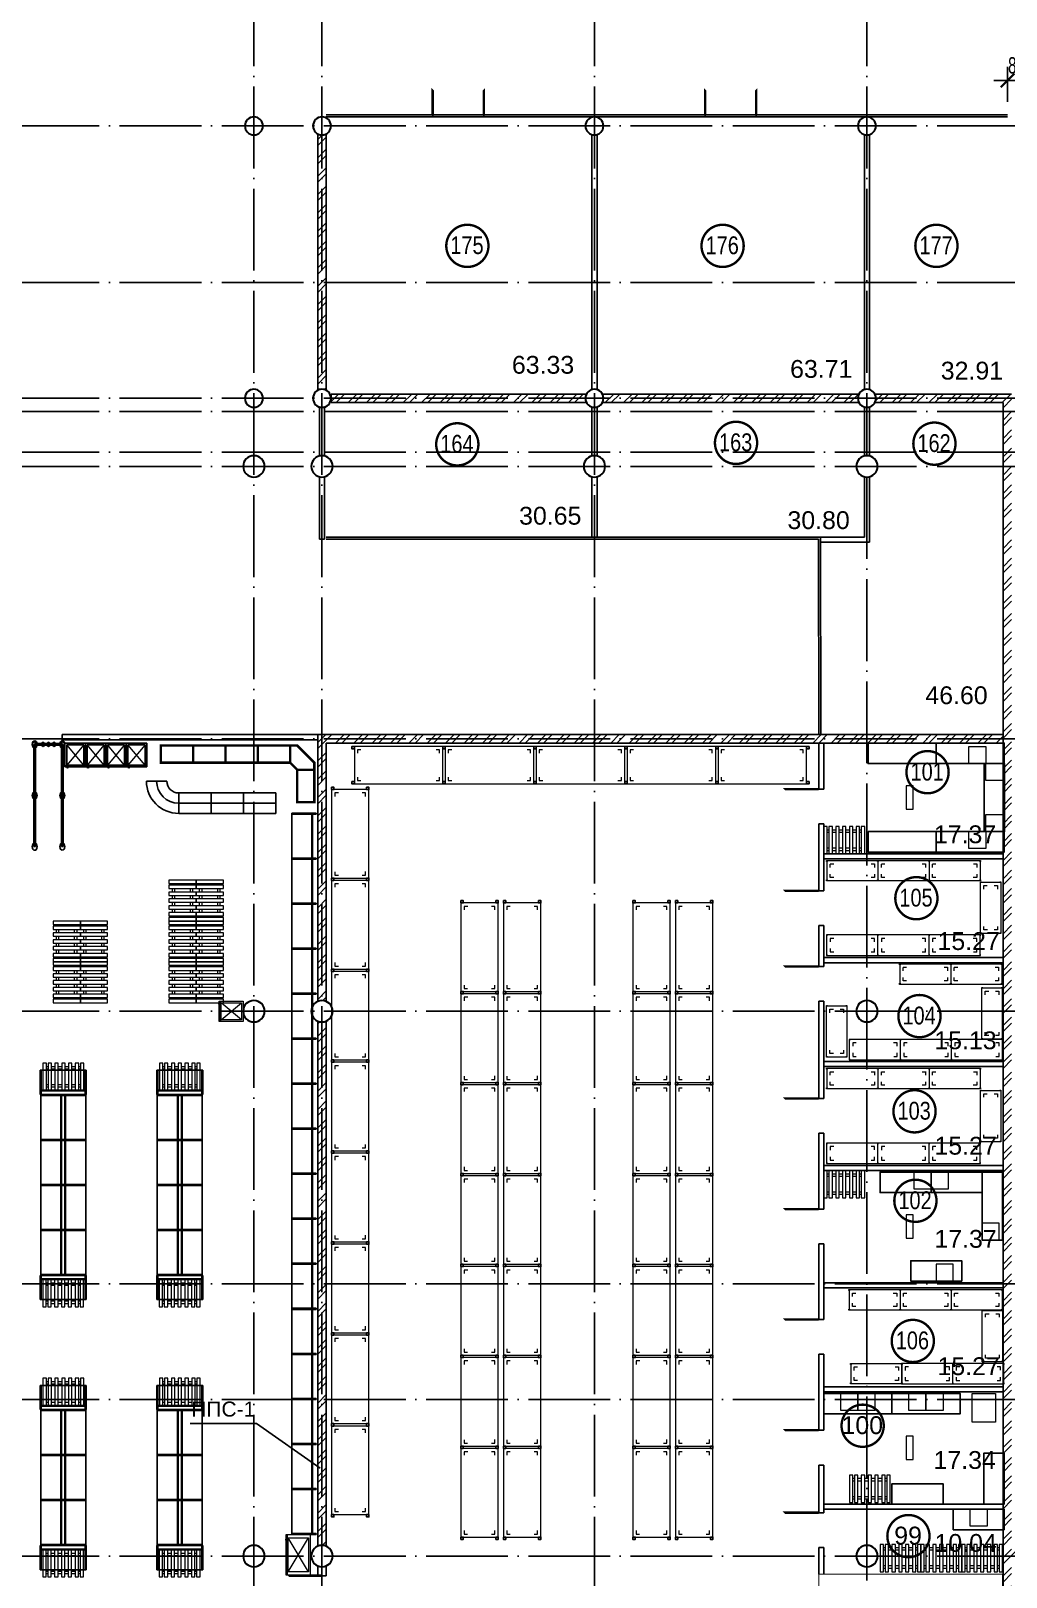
# Model space of a CAD drawing. Extents: x -4497 to 351150, y -50 to 322254.
# Drawn here: x 134223 to 162855, y 157471 to 202875 of the extents above; entities that cross this region are included whole.
import ezdxf
from ezdxf.enums import TextEntityAlignment as Align

# ---------------------------------------------------------------- set-up
doc = ezdxf.new("R2010")
doc.units = 0
doc.header["$LTSCALE"] = 100
doc.header["$PDMODE"] = 3
doc.linetypes.add('ACAD_ISO04W100', pattern=[30, 24, -3, 0, -3])
doc.layers.get('0').update_dxf_attribs({"linetype": 'CONTINUOUS'})
doc.layers.get('Defpoints').update_dxf_attribs({"linetype": 'CONTINUOUS'})
for name, color, linetype in [('axis', 40, 'CONTINUOUS'), ('brick', 12, 'CONTINUOUS'), ('COLON', 5, 'CONTINUOUS'), ('COOL', 4, 'CONTINUOUS'), ('DOORS', 8, 'CONTINUOUS'), ('DRAW', 255, 'CONTINUOUS'), ('EEE', 7, 'CONTINUOUS'), ('FIRE', 6, 'CONTINUOUS'), ('furn2', 252, 'CONTINUOUS'), ('GKL', 5, 'CONTINUOUS'), ('Glass', 4, 'CONTINUOUS'), ('production', 30, 'CONTINUOUS'), ('S', 2, 'CONTINUOUS'), ('TEXT', 2, 'CONTINUOUS'), ('WALL', 7, 'CONTINUOUS')]:
    doc.layers.add(name, color=color, linetype=linetype)
doc.layers.add('OBORUD', color=7, linetype='CONTINUOUS', true_color=0x83639d)
doc.layers.add('refr', color=150, linetype='CONTINUOUS', lineweight=15)
doc.styles.add('ARIEL-17.5', font='arial.ttf', dxfattribs={"height": 15})
doc.styles.add('GENERATED_STYLE_1', font='arial.ttf')
doc.styles.add('ST_2', font='monotxt.shx', dxfattribs={"width": 0.65, "height": 480})
doc.dimstyles.new('STY_DIM1', dxfattribs={"dimscale": 200, "dimtxt": 2.25, "dimasz": 2, "dimexe": 2, "dimexo": 2, "dimgap": 1, "dimtad": 1, "dimdec": 0, "dimzin": 0, "dimdsep": 46, "dimtxsty": 'ST_2', "dimblk1": 'ARCHTICK', "dimblk2": 'ARCHTICK', "dimsah": 1, "dimcen": 3, "dimclrd": 174, "dimclre": 174, "dimclrt": 174, "dimadec": 0, "dimazin": 0, "dimtfac": 1, "dimtdec": 0, "dimtix": 1, "dimtmove": 2, "dimatfit": 3, "dimldrblk": 'ARCHTICK', "dimfxl": 1, "dimtolj": 1, "dimtzin": 0, "dimarcsym": 0})
pattern_1 = [(45, (-2823.42, 92669), (-269.4077, 269.4077), []), (45, (-2643.82, 92669), (-269.4077, 269.4077), [])]

# ---------------------------------------------------------------- blocks, each defined once
blk = doc.blocks.new('A$C53F96F9E')
at = {"layer": 'FIRE', "linetype": 'Continuous'}
blk.add_lwpolyline([(-64123, -11035), (-65992, -9717), (-67942, -9717)], dxfattribs=at)
at = {"layer": 'TEXT', "color": 6, "linetype": 'Continuous', "lineweight": 20, "style": 'ARIEL-17.5', "width": 0.998875}
blk.add_text('ППС-1', height=441.5, dxfattribs=at).set_placement((-66967, -9517), align=Align.CENTER)
blk = doc.blocks.new('A$C584E3954')
at = {"layer": 'Glass', "linetype": 'Continuous'}
for p, q in [((-885, -1234), (-885, -1174)), ((615, -1234), (615, -1174))]:
    blk.add_line(p, q, dxfattribs=at)
blk.add_lwpolyline([(615, -1234, 70, 70, 0), (615, -1984, 0, 0, 0), (-135, -1234, 0, 0, 0), (-885, -1984, 70, 70, 0), (-885, -1234, 70, 70, 0)], format="xyseb", dxfattribs=at)
blk = doc.blocks.new('_ARCHTICK')
at = {"color": 0, "linetype": 'ByBlock', "const_width": 0.15}
blk.add_lwpolyline([(-0.5, -0.5), (0.5, 0.5)], dxfattribs=at)
blk = doc.blocks.new('*D698')
at = {"layer": 'brick', "color": 174, "lineweight": -2}
for p, q in [((162899, 200797), (162899, 201822)), ((163719, 200797), (163719, 201822)), ((162899, 201422), (162499, 201422)), ((163719, 201422), (162899, 201422)), ((163719, 201422), (164119, 201422))]:
    blk.add_line(p, q, dxfattribs=at)
at = {"layer": 'Defpoints', "color": 0}
for p in [(162899, 201422), (162899, 200397), (163719, 200397)]:
    blk.add_point(p, dxfattribs=at)
at = {"layer": 'brick', "color": 174, "lineweight": -2, "xscale": 400, "yscale": 400, "zscale": 400}
blk.add_blockref('_ARCHTICK', (162899, 201422), dxfattribs=at)
at = {"layer": 'brick', "color": 174, "lineweight": -2, "xscale": 400, "yscale": 400, "zscale": 400, "rotation": 180}
blk.add_blockref('_ARCHTICK', (163719, 201422), dxfattribs=at)
at = {"layer": 'brick', "color": 174, "insert": (163309, 201862), "char_height": 480, "attachment_point": 5, "style": 'ST_2'}
blk.add_mtext('\\A1;820', dxfattribs=at)
blk = doc.blocks.new('Pallete 120-80')
at = {"layer": 'furn2', "color": 0, "linetype": 'ByBlock', "lineweight": 0, "ltscale": 1000}
for p, q in [((-50, 757), (-50, -43)), ((50, 757), (-50, 757)), ((50, -43), (50, 757)), ((100, 657), (50, 657)), ((100, 587), (50, 587)), ((100, 757), (100, -43)), ((200, 757), (100, 757)), ((200, -43), (200, 757)), ((300, 657), (200, 657)), ((300, 587), (200, 587)), ((300, 757), (300, -43)), ((400, 757), (300, 757)), ((400, -43), (400, 757)), ((500, 657), (400, 657)), ((500, 587), (400, 587)), ((500, 757), (500, -43)), ((600, 757), (500, 757)), ((600, -43), (600, 757)), ((700, 657), (600, 657)), ((700, 587), (600, 587)), ((700, 757), (700, -43)), ((800, 757), (700, 757)), ((800, -43), (800, 757)), ((900, 657), (800, 657)), ((900, 587), (800, 587)), ((900, 757), (900, -43)), ((1000, 757), (900, 757)), ((1000, -43), (1000, 757)), ((1050, 657), (1000, 657)), ((1050, 587), (1000, 587)), ((1050, 757), (1050, -43)), ((1150, 757), (1050, 757)), ((1150, -43), (1150, 757)), ((100, 127), (50, 127)), ((100, 57), (50, 57)), ((300, 127), (200, 127)), ((300, 57), (200, 57)), ((500, 127), (400, 127)), ((500, 57), (400, 57)), ((700, 127), (600, 127)), ((700, 57), (600, 57)), ((900, 127), (800, 127)), ((900, 57), (800, 57)), ((1050, 127), (1000, 127)), ((1050, 57), (1000, 57)), ((-50, -43), (50, -43)), ((100, -43), (200, -43)), ((300, -43), (400, -43)), ((500, -43), (600, -43)), ((700, -43), (800, -43)), ((900, -43), (1000, -43)), ((1050, -43), (1150, -43))]:
    blk.add_line(p, q, dxfattribs=at)
blk = doc.blocks.new('Стіл виробничий 2000х600х850')
at = {"layer": 'production', "color": 11}
blk.add_lwpolyline([(2000, -300), (0, -300), (0, 300), (2000, 300)], close=True, dxfattribs=at)
blk = doc.blocks.new('Стіл виробничий 1500х600х850')
at = {"layer": 'production', "color": 11}
blk.add_lwpolyline([(1500, -300), (0, -300), (0, 300), (1500, 300)], close=True, dxfattribs=at)
blk = doc.blocks.new('sklad 1500x600')
at = {"layer": 'furn2', "lineweight": 9}
for p, q in [((10, 570), (10, 30)), ((10, 570), (10, 30)), ((20, 600), (1500, 600)), ((110, 500), (210, 500)), ((110, 399), (110, 499)), ((1310, 500), (1410, 500)), ((1410, 501), (1410, 400)), ((1510, 570), (1510, 30)), ((110, 100), (110, 200)), ((210, 100), (110, 100)), ((1410, 100), (1308, 100)), ((1410, 199), (1410, 100)), ((1500, 0), (20, 0))]:
    blk.add_line(p, q, dxfattribs=at)
for points in [[(20, 600), (20, 570), (0, 570), (0, 600), (20, 600)], [(1520, 600), (1520, 570), (1500, 570), (1500, 600), (1520, 600)], [(20, 30), (20, 0), (0, 0), (0, 30), (20, 30)], [(1520, 30), (1520, 0), (1500, 0), (1500, 30), (1520, 30)]]:
    blk.add_lwpolyline(points, dxfattribs=at)
blk = doc.blocks.new('Cкладський стелаж 2600х1100')
at = {"layer": 'furn2', "lineweight": 9}
for p, q in [((70, 1100), (2670, 1100)), ((70, 0), (70, 1100)), ((170, 1000), (270, 1000)), ((170, 899), (170, 999)), ((2482, 1000), (2582, 1000)), ((2582, 1001), (2582, 900)), ((2670, 1100), (2670, 0)), ((2670, 0), (70, 0)), ((170, 100), (170, 200)), ((270, 100), (170, 100)), ((2582, 100), (2480, 100)), ((2582, 199), (2582, 100))]:
    blk.add_line(p, q, dxfattribs=at)
at = {"layer": 'furn2'}
for points in [[(0, 1100), (70, 1100), (70, 1030), (0, 1030)], [(2670, 1100), (2740, 1100), (2740, 1030), (2670, 1030)], [(0, 70), (70, 70), (70, 0), (0, 0)], [(2670, 70), (2740, 70), (2740, 0), (2670, 0)]]:
    blk.add_lwpolyline(points, close=True, dxfattribs=at)
blk = doc.blocks.new('Beer 60-70')
at = {"layer": 'refr', "linetype": 'ByBlock', "lineweight": -2}
for p, q in [((-130, 555), (470, 555)), ((-130, -145), (-130, 555)), ((-80, 505), (420, 505)), ((-80, -95), (-80, 505)), ((420, 505), (420, -95)), ((470, 555), (470, -145)), ((470, -145), (-130, -145)), ((420, -95), (-80, -95))]:
    blk.add_line(p, q, dxfattribs=at)
at = {"layer": 'refr'}
for p, q in [((-129, 522), (469, 522)), ((-80, -93), (420, 505)), ((-80, 505), (420, -93))]:
    blk.add_line(p, q, dxfattribs=at)
at = {"layer": 'refr', "linetype": 'ByBlock', "lineweight": -2}
for centre, radius, start, end in [((394, 537), 40.3, 26.7309, 153.2691), ((394, 515), 54.1, 48.3838, 131.6162)]:
    blk.add_arc(centre, radius, start, end, dxfattribs=at)
blk = doc.blocks.new('Колумб 01 1330х610')
at = {"layer": 'furn2', "color": 7}
for p, q in [((0, -710), (0, 0)), ((0, 0), (30, 0)), ((30, 0), (30, -710)), ((1322, -710), (1322, 0)), ((1322, 0), (1352, 0)), ((1352, 0), (1352, -710)), ((15, -100), (15, -610)), ((15, -120), (1345, -120)), ((1337, -100), (1337, -610)), ((1352, -710), (1352, -10)), ((0, -710), (1352, -710))]:
    blk.add_line(p, q, dxfattribs=at)
at = {"layer": 'furn2', "color": 0, "lineweight": 0}
blk.add_line((1352, -100), (0, -100), dxfattribs=at)
at = {"layer": 'furn2', "color": 7}
blk.add_lwpolyline([(0, -100), (15, -610), (30, -100), (1322, -100), (1337, -610), (1352, -100)], dxfattribs=at)
blk = doc.blocks.new('пок')
at = {"layer": 'furn2', "color": 7, "linetype": 'ByBlock'}
for points in [[(0, 600), (950, 600), (950, 0), (0, 0), (0, 600)], [(0, 600), (950, 600), (950, 300), (0, 300), (0, 600)]]:
    blk.add_lwpolyline(points, dxfattribs=at)
blk = doc.blocks.new('пок02')
at = {"layer": 'furn2', "color": 7, "linetype": 'ByBlock'}
for p, q in [((0, -600), (0, 0)), ((950, 350), (350, 350))]:
    blk.add_line(p, q, dxfattribs=at)
for radius in [650, 950, 350]:
    blk.add_arc((0, 350), radius, 270, 0, dxfattribs=at)
blk = doc.blocks.new('Колумб 01 1330х1320')
at = {"layer": 'furn2', "color": 7}
for p, q in [((0, 0), (1352, 0)), ((1322, 0), (1322, -700)), ((1352, -710), (1352, 0)), ((1352, 0), (1352, -700)), ((0, 0), (0, -700)), ((15, -610), (15, -100)), ((30, -710), (30, 0)), ((1337, -610), (1337, -100)), ((0, -610), (30, -610)), ((0, -610), (1352, -610)), ((0, -1320), (0, -620)), ((0, -710), (1352, -710)), ((0, -710), (30, -710)), ((15, -590), (1337, -590)), ((15, -710), (15, -1220)), ((15, -730), (1337, -730)), ((30, -610), (30, -1320)), ((1322, -610), (1352, -610)), ((1322, -610), (1352, -610)), ((1322, -1320), (1322, -620)), ((1322, -710), (1352, -710)), ((1322, -710), (1352, -710)), ((1337, -710), (1337, -1220)), ((1352, -610), (1352, -1320)), ((1352, -1320), (1352, -620)), ((0, -1320), (1352, -1320))]:
    blk.add_line(p, q, dxfattribs=at)
blk.add_lwpolyline([(30, -610), (15, -100), (0, -610), (0, -710), (15, -1220), (30, -710), (1322, -710), (1337, -1220), (1352, -710), (1352, -610), (1337, -100), (1322, -610)], dxfattribs=at)
blk = doc.blocks.new('A$C125E3969')
at = {"layer": 'furn2'}
h = blk.add_hatch(dxfattribs=at)
h.set_pattern_fill('ANSI37', color=256, scale=5, style=0)
h.set_pattern_definition([(45, (97362.101, 72365.546), (-11.22532, 11.22532), []), (135, (97362.101, 72365.546), (-11.22532, -11.22532), [])])
h.paths.add_polyline_path([(97809, 71772), (97890, 71838), (97890, 71838), (97809, 71905), (97728, 71838)])
h.paths.add_polyline_path([(97971, 71772), (98052, 71838), (98052, 71838), (97971, 71905), (97890, 71838)])
h.paths.add_polyline_path([(98214, 71838), (98133, 71905), (98052, 71838), (98133, 71772)])
for p, q in [((97541, 70335), (97541, 71835)), ((97541, 71835), (97591, 71835)), ((97565, 71860), (98375, 71860)), ((97565, 71810), (97565, 71860)), ((98375, 71810), (97565, 71810)), ((97591, 71835), (97591, 70335)), ((97728, 71838), (97809, 71905)), ((97809, 71772), (97728, 71838)), ((97809, 71905), (97890, 71838)), ((97890, 71838), (97809, 71772)), ((97890, 71838), (97971, 71905)), ((97971, 71772), (97890, 71838)), ((97971, 71905), (98052, 71838)), ((98052, 71838), (97971, 71772)), ((98052, 71838), (98133, 71905)), ((98133, 71772), (98052, 71838)), ((98133, 71905), (98214, 71838)), ((98214, 71838), (98133, 71772)), ((98350, 70336), (98350, 71836)), ((98350, 71836), (98400, 71836)), ((98375, 71860), (98375, 71810)), ((98400, 71836), (98400, 70336)), ((97541, 68835), (97541, 70335)), ((97541, 70335), (97591, 70335)), ((97591, 70335), (97541, 70335)), ((97591, 70335), (97591, 68835)), ((98400, 70336), (98350, 70336)), ((98350, 68836), (98350, 70336)), ((98350, 70336), (98400, 70336)), ((98400, 70336), (98400, 68836)), ((97591, 68835), (97541, 68835)), ((98400, 68836), (98350, 68836))]:
    blk.add_line(p, q, dxfattribs=at)
at = {"layer": 'furn2', "const_width": 70, "elevation": -5}
for points in [[(101268, 71300), (101268, 71800), (102218, 71800), (102218, 71300), (101268, 71300)], [(102218, 71300), (102218, 71800), (103168, 71800), (103168, 71300), (102218, 71300)], [(103168, 71300), (103168, 71800), (104118, 71800), (104118, 71300), (103168, 71300)], [(104118, 71300), (104118, 71800), (105068, 71800), (105068, 71300), (104118, 71300)], [(105068, 71300), (105068, 71800), (105275, 71800), (105775, 71300), (105775, 71093), (105275, 71093), (105068, 71300)], [(105775, 70143), (105275, 70143), (105275, 71093), (105775, 71093), (105775, 70143)]]:
    blk.add_lwpolyline(points, dxfattribs=at)
at = {"layer": 'furn2'}
for centre in [(97565, 71836), (98375, 71836)]:
    blk.add_circle(centre, 73, dxfattribs=at)
for centre in [(97565, 71835), (98375, 71836), (97565, 70335), (97565, 70335), (98375, 70336), (98375, 70336), (97565, 68835), (98375, 68836)]:
    blk.add_ellipse(centre, major_axis=(0, 109), ratio=0.666667, start_param=3.141593, end_param=9.424778, dxfattribs=at)
at = {"layer": 'production', "color": 0, "lineweight": 0}
for points in [[(125492, 71775), (125492, 71275), (124992, 71275), (124992, 71775)], [(125992, 71275), (125992, 70775), (125492, 70775), (125492, 71275)], [(125992, 69775), (125992, 69275), (125492, 69275), (125492, 69775)], [(125492, 69275), (125492, 68775), (124992, 68775), (124992, 69275)], [(123885, 59275), (123885, 58775), (123385, 58775), (123385, 59275)], [(124385, 59275), (124385, 58775), (123885, 58775), (123885, 59275)], [(125385, 57275), (125885, 57275), (125885, 57775), (125385, 57775)], [(124035, 56575), (124035, 56075), (124535, 56075), (124535, 56575)], [(121735, 52775), (121735, 52275), (121235, 52275), (121235, 52775)], [(122235, 52775), (122235, 52275), (121735, 52275), (121735, 52775)], [(123735, 52775), (123735, 52275), (123235, 52275), (123235, 52775)], [(124235, 52775), (124235, 52275), (123735, 52275), (123735, 52775)], [(125535, 49375), (125535, 48875), (125035, 48875), (125035, 49375)]]:
    blk.add_lwpolyline(points, close=True, dxfattribs=at)
at = {"layer": 'production', "color": 0, "lineweight": 0, "elevation": -77}
for points in [[(123154, 70621), (123154, 69936), (123354, 69936), (123354, 70621), (123154, 70621)], [(123154, 58021), (123154, 57336), (123354, 57336), (123354, 58021), (123154, 58021)], [(123154, 51518), (123154, 50833), (123354, 50833), (123354, 51518), (123154, 51518)]]:
    blk.add_lwpolyline(points, dxfattribs=at)
at = {"layer": 'production', "color": 0, "lineweight": 0}
blk.add_lwpolyline([(125092, 51935), (125092, 52775), (125772, 52775), (125772, 51935), (125092, 51935)], dxfattribs=at)
at = {"layer": 'furn2'}
for name, p, rotation in [('Beer 60-70', (98924, 71730), 180), ('Beer 60-70', (99524, 71730), 180), ('Beer 60-70', (100124, 71730, -8), 180), ('Beer 60-70', (100724, 71730, -16), 180), ('пок02', (101443, 70760, -4), 270), ('Pallete 120-80', (121885, 69382), 180), ('Pallete 120-80', (101550, 67800, 1), 270), ('Pallete 120-80', (102350, 67800, 1), 270), ('Pallete 120-80', (98150, 66600, 1), 270), ('Pallete 120-80', (98950, 66600, 1), 270), ('Pallete 120-80', (101550, 66600, 1), 270), ('Pallete 120-80', (102350, 66600, 1), 270), ('Pallete 120-80', (98150, 65400, 1), 270), ('Pallete 120-80', (98950, 65400, 1), 270), ('Pallete 120-80', (101550, 65400, 1), 270), ('Pallete 120-80', (102350, 65400, 1), 270), ('Pallete 120-80', (98957, 62435, 1), 180), ('Pallete 120-80', (102377, 62435, 1), 180), ('Pallete 120-80', (121885, 59282), 180), ('Pallete 120-80', (98949, 56079, 1), 180), ('Pallete 120-80', (102369, 56079, 1), 180), ('Pallete 120-80', (98957, 53181, 1), 180), ('Pallete 120-80', (102377, 53181, 1), 180), ('Pallete 120-80', (98949, 48145, 1), 180), ('Pallete 120-80', (102369, 48145, 1), 180)]:
    blk.add_blockref(name, p, dxfattribs=dict(at, rotation=rotation))
at = {"layer": 'furn2', "color": 0, "lineweight": 0, "xscale": -1}
for p in [(109620, 70675, -12), (112290, 70675, -12), (114960, 70675, -12), (117630, 70675, -12), (120300, 70675, -12)]:
    blk.add_blockref('Cкладський стелаж 2600х1100', p, dxfattribs=at)
at = {"layer": 'furn2'}
for name, p in [('пок', (101793, 69810, -4)), ('пок', (102743, 69810, -4)), ('Pallete 120-80', (121535, 49618)), ('Pallete 120-80', (122435, 47583)), ('Pallete 120-80', (123635, 47583)), ('Pallete 120-80', (124835, 47583))]:
    blk.add_blockref(name, p, dxfattribs=at)
at = {"layer": 'furn2', "xscale": -1}
blk.add_blockref('пок', (104643, 69810, -4), dxfattribs=at)
at = {"layer": 'furn2', "color": 0, "lineweight": 0, "xscale": -1}
for name, p, rotation in [('Cкладський стелаж 2600х1100', (107380, 70580), 90), ('Колумб 01 1330х610', (105825, 68466, -5), 270), ('Колумб 01 1330х610', (105825, 67144, -5), 270), ('Cкладський стелаж 2600х1100', (107380, 67910), 90), ('Cкладський стелаж 2600х1100', (111177, 67250), 90), ('Cкладський стелаж 2600х1100', (112427, 67250), 90), ('Cкладський стелаж 2600х1100', (116227, 67250), 90), ('Cкладський стелаж 2600х1100', (117477, 67250), 90), ('Колумб 01 1330х610', (105825, 65822, -5), 270), ('Колумб 01 1330х610', (105825, 64500, -5), 270), ('sklad 1500x600', (120815, 66240), 180), ('sklad 1500x600', (122315, 66240), 180), ('sklad 1500x600', (123815, 66240), 180), ('Cкладський стелаж 2600х1100', (107380, 65240), 90), ('Колумб 01 1330х610', (105825, 63178, -5), 270), ('Cкладський стелаж 2600х1100', (111177, 64580), 90), ('Cкладський стелаж 2600х1100', (112427, 64580), 90), ('Cкладський стелаж 2600х1100', (116227, 64580), 90), ('Cкладський стелаж 2600х1100', (117477, 64580), 90), ('Колумб 01 1330х610', (105825, 61856, -5), 270), ('sklad 1500x600', (121476, 63175), 180), ('sklad 1500x600', (122976, 63175), 180), ('sklad 1500x600', (124476, 63175), 180), ('Колумб 01 1330х610', (97727, 61558, 1), 180), ('Колумб 01 1330х610', (101147, 61558, 1), 180), ('Cкладський стелаж 2600х1100', (107380, 62570), 90), ('Колумб 01 1330х610', (105825, 60534, -5), 270), ('Cкладський стелаж 2600х1100', (111177, 61910), 90), ('Cкладський стелаж 2600х1100', (112427, 61910), 90), ('Cкладський стелаж 2600х1100', (116227, 61910), 90), ('Cкладський стелаж 2600х1100', (117477, 61910), 90), ('Колумб 01 1330х1320', (97743, 61558, 1), 90), ('Колумб 01 1330х1320', (101163, 61558, 1), 90), ('Колумб 01 1330х610', (105825, 59212, -5), 270), ('sklad 1500x600', (120815, 60125), 180), ('sklad 1500x600', (122315, 60125), 180), ('sklad 1500x600', (123815, 60125), 180), ('Cкладський стелаж 2600х1100', (107380, 59900), 90), ('Колумб 01 1330х610', (105825, 57890, -5), 270), ('Cкладський стелаж 2600х1100', (111177, 59240), 90), ('Cкладський стелаж 2600х1100', (112427, 59240), 90), ('Cкладський стелаж 2600х1100', (116227, 59240), 90), ('Cкладський стелаж 2600х1100', (117477, 59240), 90), ('Колумб 01 1330х610', (105825, 56568, -5), 270), ('Cкладський стелаж 2600х1100', (107380, 57230), 90), ('Колумб 01 1330х610', (105825, 55246, -5), 270), ('Cкладський стелаж 2600х1100', (111177, 56570), 90), ('Cкладський стелаж 2600х1100', (112427, 56570), 90), ('Cкладський стелаж 2600х1100', (116227, 56570), 90), ('Cкладський стелаж 2600х1100', (117477, 56570), 90), ('Колумб 01 1330х610', (105825, 53924, -5), 270), ('Cкладський стелаж 2600х1100', (107380, 54560), 90), ('Колумб 01 1330х610', (105825, 52602, -5), 270), ('Cкладський стелаж 2600х1100', (111177, 53900), 90), ('Cкладський стелаж 2600х1100', (112427, 53900), 90), ('Cкладський стелаж 2600х1100', (116227, 53900), 90), ('Cкладський стелаж 2600х1100', (117477, 53900), 90), ('sklad 1500x600', (123015, 53655), 180), ('sklad 1500x600', (124515, 53655), 180), ('Колумб 01 1330х610', (97727, 52304, 1), 180), ('Колумб 01 1330х610', (101147, 52304, 1), 180), ('Колумб 01 1330х610', (105825, 51280, -5), 270), ('Cкладський стелаж 2600х1100', (107380, 51890), 90), ('Колумб 01 1330х610', (105825, 49958, -5), 270), ('Cкладський стелаж 2600х1100', (111177, 51230), 90), ('Cкладський стелаж 2600х1100', (112427, 51230), 90), ('Cкладський стелаж 2600х1100', (116227, 51230), 90), ('Cкладський стелаж 2600х1100', (117477, 51230), 90), ('Колумб 01 1330х610', (105825, 48636, -5), 270)]:
    blk.add_blockref(name, p, dxfattribs=dict(at, rotation=rotation))
at = {"layer": 'furn2', "color": 0, "lineweight": 0}
for name, p in [('sklad 1500x600', (120815, 67825)), ('sklad 1500x600', (122315, 67825)), ('sklad 1500x600', (123815, 67825)), ('sklad 1500x600', (122956, 64790)), ('sklad 1500x600', (124456, 64790)), ('sklad 1500x600', (120815, 61725)), ('sklad 1500x600', (122315, 61725)), ('sklad 1500x600', (123815, 61725)), ('Колумб 01 1330х610', (97727, 56242, 1)), ('Колумб 01 1330х610', (101147, 56242, 1)), ('sklad 1500x600', (121465, 55225)), ('sklad 1500x600', (122965, 55225)), ('sklad 1500x600', (124465, 55225)), ('sklad 1500x600', (121515, 53055)), ('Колумб 01 1330х610', (97727, 48308, 1)), ('Колумб 01 1330х610', (101147, 48308, 1))]:
    blk.add_blockref(name, p, dxfattribs=at)
at = {"layer": 'furn2', "color": 0, "lineweight": 0, "rotation": 90}
for name, p in [('sklad 1500x600', (125935, 66279)), ('sklad 1500x600', (125976, 63175)), ('sklad 1500x600', (121415, 62647)), ('sklad 1500x600', (125935, 60165)), ('Колумб 01 1330х1320', (97743, 58884, 1)), ('Колумб 01 1330х1320', (101163, 58884, 1)), ('Колумб 01 1330х1320', (97743, 57564, 1)), ('Колумб 01 1330х1320', (101163, 57564, 1)), ('Колумб 01 1330х1320', (97743, 56242, 1)), ('Колумб 01 1330х1320', (101163, 56242, 1)), ('sklad 1500x600', (125985, 53705)), ('Колумб 01 1330х1320', (97743, 50952, 1)), ('Колумб 01 1330х1320', (101163, 50952, 1)), ('Колумб 01 1330х1320', (97743, 49630, 1)), ('Колумб 01 1330х1320', (101163, 49630, 1)), ('Колумб 01 1330х1320', (97743, 48308, 1)), ('Колумб 01 1330х1320', (101163, 48308, 1))]:
    blk.add_blockref(name, p, dxfattribs=at)
at = {"layer": 'production', "color": 0, "lineweight": 0}
for name, p, rotation in [('Стіл виробничий 2000х600х850', (124035, 71575), 180), ('Стіл виробничий 2000х600х850', (126035, 71575), 180), ('Стіл виробничий 2000х600х850', (125742, 71275), 270), ('Стіл виробничий 2000х600х850', (124035, 68975), 180), ('Стіл виробничий 2000х600х850', (126035, 68975), 180), ('Стіл виробничий 2000х600х850', (125685, 57275), 90), ('Стіл виробничий 2000х600х850', (122735, 52475), 180), ('Стіл виробничий 2000х600х850', (124735, 52475), 180), ('Стіл виробничий 1500х600х850', (125735, 49525), 90)]:
    blk.add_blockref(name, p, dxfattribs=dict(at, rotation=rotation))
for p in [(122385, 58975), (123885, 58975), (123285, 56375), (122735, 49825), (124535, 49075)]:
    blk.add_blockref('Стіл виробничий 1500х600х850', p, dxfattribs=at)
at = {"layer": 'refr', "rotation": 90}
blk.add_blockref('Beer 60-70', (103540, 63830), dxfattribs=at)
at = {"layer": 'refr', "xscale": 2, "rotation": 90}
blk.add_blockref('Beer 60-70', (105507, 47696), dxfattribs=at)
at = {"layer": 'refr', "color": 5, "lineweight": 0, "style": 'GENERATED_STYLE_1'}
for p in [(31750, 11184, 0), (26627, 8259, 0), (27247, 8259, 0)]:
    blk.add_attdef('txt', text='', height=120, dxfattribs=at).set_placement(p, align=Align.BOTTOM_LEFT)

msp = doc.modelspace()

# ---------------------------------------------------------------- hatches: boundary and pattern name
at = {"layer": 'DRAW'}
h = msp.add_hatch(dxfattribs=at)
h.set_pattern_fill('ANSI32,_O', color=256, scale=40)
h.set_pattern_definition([(45, (-3600, 82000), (-269.4077, 269.4077), []), (45, (-3420.4, 82000), (-269.4077, 269.4077), [])])
h.paths.add_polyline_path([(158504.3, 192087.2, -0.123425), (158535.6, 192212.2), (151003, 192212.2, -0.123425), (151034.3, 192087.2, -0.123425), (151003, 191962.2), (158535.6, 191962.2, -0.123425)])
edge = h.paths.add_edge_path()
edge.add_line((142769.3, 192352.2), (142894.3, 192352.2))
edge.add_line((142894.3, 192352.2), (142894.3, 199853.5))
edge.add_arc((142769.3, 200087.2), 265, 241.85542, 298.14458, ccw=False)
edge.add_line((142644.3, 199853.5), (142644.3, 192320.8))
edge.add_arc((142769.3, 192087.2), 265, 90, 118.14458, ccw=False)
edge = h.paths.add_edge_path()
edge.add_line((143034.3, 192087.2), (143034.3, 191962.2))
edge.add_line((143034.3, 191962.2), (150535.6, 191962.2))
edge.add_arc((150769.3, 192087.2), 265, 151.85542, 208.14458, ccw=False)
edge.add_line((150535.6, 192212.2), (143003, 192212.2))
edge.add_arc((142769.3, 192087.2), 265, 0, 28.14458, ccw=False)
edge = h.paths.add_edge_path()
edge.add_line((142644.3, 191822.2), (142769.3, 191822.2))
edge.add_arc((142769.3, 192087.2), 265, 241.85542, 270, ccw=False)
edge.add_line((142644.3, 191853.5), (142644.3, 191822.2))
h = msp.add_hatch(dxfattribs=at)
h.set_pattern_fill('ANSI32,_O', color=256, scale=40)
h.set_pattern_definition(pattern_1)
h.paths.add_polyline_path([(162769.3, 157962.2), (162769.3, 191962.2), (159003, 191962.2, 0.123425), (159034.3, 192087.2, 0.123425), (159003, 192212.2), (162899.3, 192212.2), (163019.3, 192212.2), (163019.3, 158212.2), (163719.3, 158212.2), (163719.3, 157962.2), (163019.3, 157962.2)])
h = msp.add_hatch(dxfattribs=at)
h.set_pattern_fill('ANSI32', color=256, scale=40, style=0)
h.paths.add_polyline_path([(142894.3, 173798, -0.2069068), (142644.3, 173798), (142644.3, 158376.3, -0.2069068), (142894.3, 158376.3)])
edge = h.paths.add_edge_path()
edge.add_line((142894.3, 182087.2), (142644.3, 182087.2))
edge.add_line((142644.3, 182087.2), (142644.3, 174376.3))
edge.add_arc((142769.3, 174087.2), 315, 66.62013, 113.37987, ccw=False)
edge.add_line((142894.3, 174376.3), (142894.3, 182087.2))
h = msp.add_hatch(dxfattribs=at)
h.set_pattern_fill('ANSI32', color=256, scale=40, style=0)
h.paths.add_polyline_path([(150769.3, 182087.2), (142894.3, 182087.2), (142894.3, 181962.2), (150769.3, 181962.2)])
h.paths.add_polyline_path([(158769.3, 182087.2), (150769.3, 182087.2), (150769.3, 181962.2), (158769.3, 181962.2)])
h.paths.add_polyline_path([(162769.3, 182087.2), (158769.3, 182087.2), (158769.3, 181962.2), (162769.3, 181962.2)])
h.paths.add_polyline_path([(162769.3, 182212.2), (158769.3, 182212.2), (158769.3, 182087.2), (162769.3, 182087.2)])
h.paths.add_polyline_path([(158769.3, 182212.2), (150769.3, 182212.2), (150769.3, 182087.2), (158769.3, 182087.2)])
h.paths.add_polyline_path([(150769.3, 182212.2), (142894.3, 182212.2), (142894.3, 182087.2), (150769.3, 182087.2)])
h.paths.add_polyline_path([(142894.3, 182212.2), (142769.3, 182212.2), (142769.3, 182087.2), (142894.3, 182087.2)])
h.paths.add_polyline_path([(142769.3, 182212.2), (142644.3, 182212.2), (142644.3, 182087.2), (142769.3, 182087.2)])
h = msp.add_hatch(dxfattribs=at)
h.set_pattern_fill('ANSI32,_O', color=256, scale=40)
h.set_pattern_definition(pattern_1)
h.paths.add_polyline_path([(162769.3, 119565.2), (163019.3, 119565.2), (163019.3, 157962.2), (162769.3, 157962.2), (162769.3, 119565.2)])

# ---------------------------------------------------------------- linework, layer by layer
at = {"layer": 'axis', "linetype": 'ACAD_ISO04W100'}
for p, q in [((140769.3, 318243.4), (140769.3, 84615.2)), ((142769.3, 318243.4), (142769.3, 84615.2)), ((150769.3, 318243.4), (150769.3, 84615.2)), ((158769.3, 318243.4), (158769.3, 190402.2)), ((-1176.8, 200087.2), (274434.3, 200087.2)), ((-1176.8, 195487.2), (275749.3, 195487.2)), ((-1176.8, 192087.2), (272433.1, 192087.2)), ((-1176.8, 191702.2), (272433.1, 191702.2)), ((-1176.8, 190502.2), (272433.1, 190502.2)), ((-1176.8, 190087.2), (166454.3, 190087.2)), ((158769.3, 189772.2), (158769.3, 84615.2)), ((-1176.8, 182087.2), (272433.1, 182087.2)), ((-1176.8, 174087.2), (272433.1, 174087.2)), ((-1176.8, 166087.2), (272433.1, 166087.2)), ((-1176.8, 162687.2), (272433.1, 162687.2))]:
    msp.add_line(p, q, dxfattribs=at)
at = {"layer": 'axis', "color": 2, "linetype": 'ACAD_ISO04W100'}
msp.add_line((-1176.8, 158087.2), (272433.1, 158087.2), dxfattribs=at)
at = {"layer": 'brick'}
for p, q in [((142644.3, 199822.2), (142894.3, 199822.2)), ((142644.3, 192352.2), (142894.3, 192352.2)), ((143034.3, 192212.2), (143034.3, 191962.2)), ((142644.3, 191822.2), (142894.3, 191822.2)), ((162769.3, 182212.2), (142644.3, 182212.2)), ((162769.3, 181962.2), (142894.3, 181962.2))]:
    msp.add_line(p, q, dxfattribs=at)
at = {"layer": 'brick', "linetype": 'Continuous'}
for points in [[(142644.3, 192352.2), (142644.3, 199822.2)], [(142894.3, 192352.2), (142894.3, 199822.2)], [(143034.3, 192212.2), (150535.6, 192212.2)], [(151003, 192212.2), (158535.6, 192212.2)], [(159003, 192212.2), (163019.3, 192212.2)], [(143034.3, 191962.2), (150535.6, 191962.2)], [(151003, 191962.2), (158535.6, 191962.2)], [(159003, 191962.2), (162769.3, 191962.2)], [(162769.3, 119567.2), (162769.3, 191962.2)], [(142644.3, 174376.3), (142644.3, 182212.2)], [(142894.3, 174376.3), (142894.3, 181962.2)], [(142644.3, 158376.3), (142644.3, 173798)], [(142894.3, 158376.3), (142894.3, 173798)], [(142644.3, 157512.2), (142644.3, 157798)], [(142894.3, 157512.2), (142894.3, 157798)]]:
    msp.add_lwpolyline(points, dxfattribs=at)
at = {"layer": 'brick', "flags": 128}
msp.add_lwpolyline([(142644.3, 157512.2), (142894.3, 157512.2)], dxfattribs=at)
at = {"layer": 'COLON', "lineweight": 30}
for points in [[(140504.3, 200087.2, 1), (141034.3, 200087.2, 1)], [(142504.3, 200087.2, 1), (143034.3, 200087.2, 1)], [(150504.3, 200087.2, 1), (151034.3, 200087.2, 1)], [(158504.3, 200087.2, 1), (159034.3, 200087.2, 1)], [(140504.3, 192087.2, 1), (141034.3, 192087.2, 1)], [(142504.3, 192087.2, 1), (143034.3, 192087.2, 1)], [(150504.3, 192087.2, 1), (151034.3, 192087.2, 1)], [(158504.3, 192087.2, 1), (159034.3, 192087.2, 1)]]:
    msp.add_lwpolyline(points, format="xyb", close=True, dxfattribs=at)
at = {"layer": 'COLON', "color": 2, "lineweight": 30}
for points in [[(140454.3, 190087.2, 1), (141084.3, 190087.2, 1)], [(142454.3, 190087.2, 1), (143084.3, 190087.2, 1)], [(150454.3, 190087.2, 1), (151084.3, 190087.2, 1)], [(158454.3, 190087.2, 1), (159084.3, 190087.2, 1)], [(140454.3, 174087.2, 1), (141084.3, 174087.2, 1)], [(142454.3, 174087.2, 1), (143084.3, 174087.2, 1)], [(158454.3, 174087.2, 1), (159084.3, 174087.2, 1)], [(140454.3, 158087.2, 1), (141084.3, 158087.2, 1)], [(142454.3, 158087.2, 1), (143084.3, 158087.2, 1)], [(158454.3, 158087.2, 1), (159084.3, 158087.2, 1)]]:
    msp.add_lwpolyline(points, format="xyb", close=True, dxfattribs=at)
at = {"layer": 'COOL', "flags": 128}
for points in [[(157354.3, 153652.2, 29.6, 29.6, 0), (157354.3, 157552.2, 29.6, 29.6, 0)], [(157354.3, 157552.2, 29.6, 29.6, 0), (162754.3, 157552.2, 29.6, 29.6, 0)], [(162754.3, 157552.2, 29.6, 29.6, 0), (162754.3, 148852.2, 0, 0, 0)]]:
    msp.add_lwpolyline(points, format="xyseb", dxfattribs=at)
at = {"layer": 'DOORS', "flags": 128}
for points in [[(157354.3, 180612.2, 70, 70, 0), (156334.3, 180612.2, 0, 0, 0), (157354.3, 179592.2, 0, 0, 0)], [(157354.3, 177622.2, 70, 70, 0), (156334.3, 177622.2, 0, 0, 0), (157354.3, 176602.2, 0, 0, 0)], [(157354.3, 175402.2, 70, 70, 0), (156334.3, 175402.2, 0, 0, 0), (157354.3, 174382.2, 0, 0, 0)], [(157354.3, 171522.2, 70, 70, 0), (156334.3, 171522.2, 0, 0, 0), (157354.3, 170502.2, 0, 0, 0)], [(157354.3, 168272.2, 70, 70, 0), (156334.3, 168272.2, 0, 0, 0), (157354.3, 167252.2, 0, 0, 0)], [(157354.3, 165032.2, 70, 70, 0), (156334.3, 165032.2, 0, 0, 0), (157354.3, 164012.2, 0, 0, 0)], [(157354.3, 161782.2, 70, 70, 0), (156334.3, 161782.2, 0, 0, 0), (157354.3, 160762.2, 0, 0, 0)], [(157354.3, 159362.2, 70, 70, 0), (156334.3, 159362.2, 0, 0, 0), (157354.3, 158342.2, 0, 0, 0)]]:
    msp.add_lwpolyline(points, format="xyseb", dxfattribs=at)
at = {"layer": 'DOORS', "color": 1, "flags": 128}
msp.add_lwpolyline([(142769.3, 155512.2, 70, 70, 0), (141769.3, 155512.2, 0, 0, 0), (142769.3, 156512.2, 0, 0, 0), (141769.3, 157512.2, 70, 70, 0), (142769.3, 157512.2, 70, 70, 0)], format="xyseb", dxfattribs=at)
at = {"layer": 'EEE', "linetype": 'Continuous', "const_width": 70}
for points in [[(146418.5, 196563.6, 1), (147657.7, 196563.6, 1)], [(153912.7, 196563.6, 1), (155151.8, 196563.6, 1)], [(160191, 196563.6, 1), (161430.2, 196563.6, 1)], [(146122.8, 190734.9, 1), (147361.9, 190734.9, 1)], [(154307.1, 190778.3, 1), (155546.2, 190778.3, 1)], [(160132.2, 190755, 1), (161371.4, 190755, 1)], [(158024.7, 161915.3, 1), (159263.8, 161915.3, 1)]]:
    msp.add_lwpolyline(points, format="xyb", close=True, dxfattribs=at)
at = {"layer": 'EEE', "linetype": 'Continuous', "const_width": 70, "elevation": -0.2}
for points in [[(159930.3, 181107.7, 1), (161169.5, 181107.7, 1)], [(159602.7, 177406.6, 1), (160841.8, 177406.6, 1)], [(159693.7, 173944.9, 1), (160932.9, 173944.9, 1)], [(159548.1, 171148.9, 1), (160787.3, 171148.9, 1)], [(159573.9, 168520.6, 1), (160813, 168520.6, 1)], [(159497.1, 164405, 1), (160736.2, 164405, 1)], [(159369.3, 158673.3, 1), (160608.5, 158673.3, 1)]]:
    msp.add_lwpolyline(points, format="xyb", close=True, dxfattribs=at)
at = {"layer": 'GKL'}
for p, q in [((157411.3, 188007.5), (158694.3, 188007.5)), ((142844.3, 187947.5), (142694.3, 187947.5)), ((157411.3, 187857.5), (158844.3, 187857.5)), ((135144.3, 182212.2), (135144.3, 182062.2)), ((135144.3, 182212.2), (142644.3, 182212.2)), ((135144.3, 182062.2), (142644.3, 182062.2)), ((157354.3, 181962.2), (157354.3, 180612.2)), ((157504.3, 181962.2), (157504.3, 180612.2)), ((157354.3, 180612.2), (157504.3, 180612.2)), ((157354.3, 179592.2), (157504.3, 179592.2)), ((157354.3, 179592.2), (157354.3, 177622.2)), ((157504.3, 179592.2), (157504.3, 177622.2)), ((157504.3, 178712.2), (162769.3, 178712.2)), ((157504.3, 178562.2), (162769.3, 178562.2)), ((157354.3, 177622.2), (157504.3, 177622.2)), ((157354.3, 176602.2), (157504.3, 176602.2)), ((157354.3, 176602.2), (157354.3, 175402.2)), ((157504.3, 176602.2), (157504.3, 175402.2)), ((157354.3, 175402.2), (157504.3, 175402.2)), ((157504.3, 175662.2), (162769.3, 175662.2)), ((157504.3, 175512.2), (162769.3, 175512.2)), ((157354.3, 174382.2), (157504.3, 174382.2)), ((157354.3, 174382.2), (157354.3, 171522.2)), ((157504.3, 174382.2), (157504.3, 171522.2)), ((157504.3, 172612.2), (162769.3, 172612.2)), ((157504.3, 172462.2), (162769.3, 172462.2)), ((157354.3, 171522.2), (157504.3, 171522.2)), ((157354.3, 170502.2), (157504.3, 170502.2)), ((157354.3, 170502.2), (157354.3, 168272.2)), ((157504.3, 170502.2), (157504.3, 168272.2)), ((157504.3, 169562.2), (162769.3, 169562.2)), ((157504.3, 169412.2), (162769.3, 169412.2)), ((157354.3, 168272.2), (157504.3, 168272.2)), ((157354.3, 167252.2), (157504.3, 167252.2)), ((157354.3, 167252.2), (157354.3, 165029.7)), ((157504.3, 167252.2), (157504.3, 165032.2)), ((157504.3, 166112.2), (162769.3, 166112.2)), ((157504.3, 165962.2), (162769.3, 165962.2)), ((157354.3, 165032.2), (157504.3, 165032.2)), ((157354.3, 164012.2), (157354.3, 161782.2)), ((157354.3, 164012.2), (157504.3, 164012.2)), ((157504.3, 164012.2), (157504.3, 161782.2)), ((157504.3, 163062.2), (162769.3, 163062.2)), ((157504.3, 162912.2), (162769.3, 162912.2)), ((157354.3, 161782.2), (157504.3, 161782.2)), ((157354.3, 160762.2), (157354.3, 159362.2)), ((157354.3, 160762.2), (157504.3, 160762.2)), ((157504.3, 160762.2), (157504.3, 159362.2)), ((157504.3, 159612.2), (162769.3, 159612.2)), ((157504.3, 159462.2), (162769.3, 159462.2)), ((157354.3, 159362.2), (157504.3, 159362.2)), ((157354.3, 158342.2), (157504.3, 158342.2)), ((157354.3, 158342.2), (157354.3, 157552.2)), ((157504.3, 158342.2), (157504.3, 157552.2))]:
    msp.add_line(p, q, dxfattribs=at)
for points in [[(150694.3, 192341.3), (150694.3, 199833)], [(150844.3, 192341.3), (150844.3, 199833)], [(158694.3, 192341.3), (158694.3, 199833)], [(158844.3, 192341.3), (158844.3, 199833)], [(142694.3, 190393.1), (142694.3, 191833)], [(142844.3, 190393.1), (142844.3, 191833)], [(150694.3, 190393.1), (150694.3, 191833)], [(150844.3, 190393.1), (150844.3, 191833)], [(158694.3, 190393.1), (158694.3, 191833)], [(158844.3, 190393.1), (158844.3, 191833)], [(142694.3, 187947.5), (142694.3, 189781.2)], [(142844.3, 187947.5), (142844.3, 189781.2)], [(150694.3, 188007.5), (150694.3, 189781.2)], [(150844.3, 188007.5), (150844.3, 189781.2)], [(158694.3, 188007.5), (158694.3, 189781.2)], [(158844.3, 187857.5), (158844.3, 189781.2)]]:
    msp.add_lwpolyline(points, dxfattribs=at)
at = {"layer": 'Glass'}
for p, q in [((142894.3, 200412.2), (162899.3, 200412.2)), ((142894.3, 200352.2), (162899.3, 200352.2)), ((142894.3, 188007.5), (157411.3, 188007.5)), ((157414.2, 182212.2), (157411.3, 188007.5)), ((142894.3, 187947.5), (157351.3, 187947.5)), ((157354.2, 182212.2), (157351.3, 187947.5))]:
    msp.add_line(p, q, dxfattribs=at)
at = {"layer": 'WALL', "color": 7}
msp.add_line((151019.3, 200087.2), (151019.3, 200087.2), dxfattribs=at)

# ---------------------------------------------------------------- block references
at = {"layer": 'Glass', "rotation": 180}
for p in [(146634.2, 199177.9), (154634.2, 199177.9)]:
    msp.add_blockref('A$C584E3954', p, dxfattribs=at)
at = {"layer": 'OBORUD'}
msp.add_blockref('A$C125E3969', (36769.3, 110087.2), dxfattribs=at)
at = {"layer": 'WALL'}
msp.add_blockref('A$C53F96F9E', (206837.7, 171701), dxfattribs=at)

# ---------------------------------------------------------------- texts
at = {"layer": 'EEE', "linetype": 'Continuous', "lineweight": 20, "style": 'ARIEL-17.5', "width": 0.8}
for s, p in [('175', (147026.9, 196580.3)), ('176', (154521.1, 196580.3)), ('177', (160799.4, 196580.3)), ('164', (146731.1, 190751.6)), ('163', (154915.5, 190795)), ('162', (160740.6, 190771.7))]:
    msp.add_text(s, height=523.25, dxfattribs=at).set_placement(p, align=Align.MIDDLE)
at = {"layer": 'EEE', "linetype": 'Continuous', "style": 'ARIEL-17.5', "width": 0.8}
for s, p in [('101', (160538.7, 181124.4, -0.2)), ('105', (160211, 177423.3, -0.2)), ('104', (160302.1, 173961.7, -0.2)), ('103', (160156.5, 171165.6, -0.2)), ('102', (160182.3, 168537.3, -0.2)), ('106', (160105.4, 164421.7, -0.2))]:
    msp.add_text(s, height=523.25, dxfattribs=at).set_placement(p, align=Align.MIDDLE)
at = {"layer": 'EEE', "linetype": 'Continuous', "style": 'ARIEL-17.5'}
for s, p in [('100', (158633.1, 161932)), ('99', (159977.7, 158690, -0.2))]:
    msp.add_text(s, height=523.25, dxfattribs=at).set_placement(p, align=Align.MIDDLE)
at = {"layer": 'S', "linetype": 'Continuous', "lineweight": 20, "style": 'ARIEL-17.5'}
for s, p in [('63.33', (149260.2, 192809)), ('63.71', (157428.6, 192688.5)), ('32.91', (161852.8, 192638.1)), ('30.65', (149471.6, 188376.6)), ('30.80', (157351.1, 188247.1)), ('46.60', (161400.4, 183105.3)), ('17.37', (161650.8, 179022.1)), ('15.27', (161756.7, 175886.5)), ('15.13', (161662.5, 172971.6)), ('15.27', (161667.4, 169876.5)), ('17.37', (161666.5, 167141.8)), ('15.27', (161756.7, 163402.1)), ('17.34', (161639.8, 160647.8)), ('10.04', (161669.7, 158212.1))]:
    msp.add_text(s, height=523.25, dxfattribs=at).set_placement(p, align=Align.CENTER)

# ---------------------------------------------------------------- dimensions: what is measured, and where the dimension line sits
at = {"layer": 'brick'}
dim = msp.add_linear_dim(base=(162899.3, 201421.8), p1=(163719.3, 200397.2), p2=(162899.3, 200397.2), dimstyle='STY_DIM1', dxfattribs=at)
dim.commit()
dim.dimension.update_dxf_attribs({"geometry": '*D698', "text_midpoint": (163309.3, 201861.8)})

doc.saveas('drawing.dxf')
